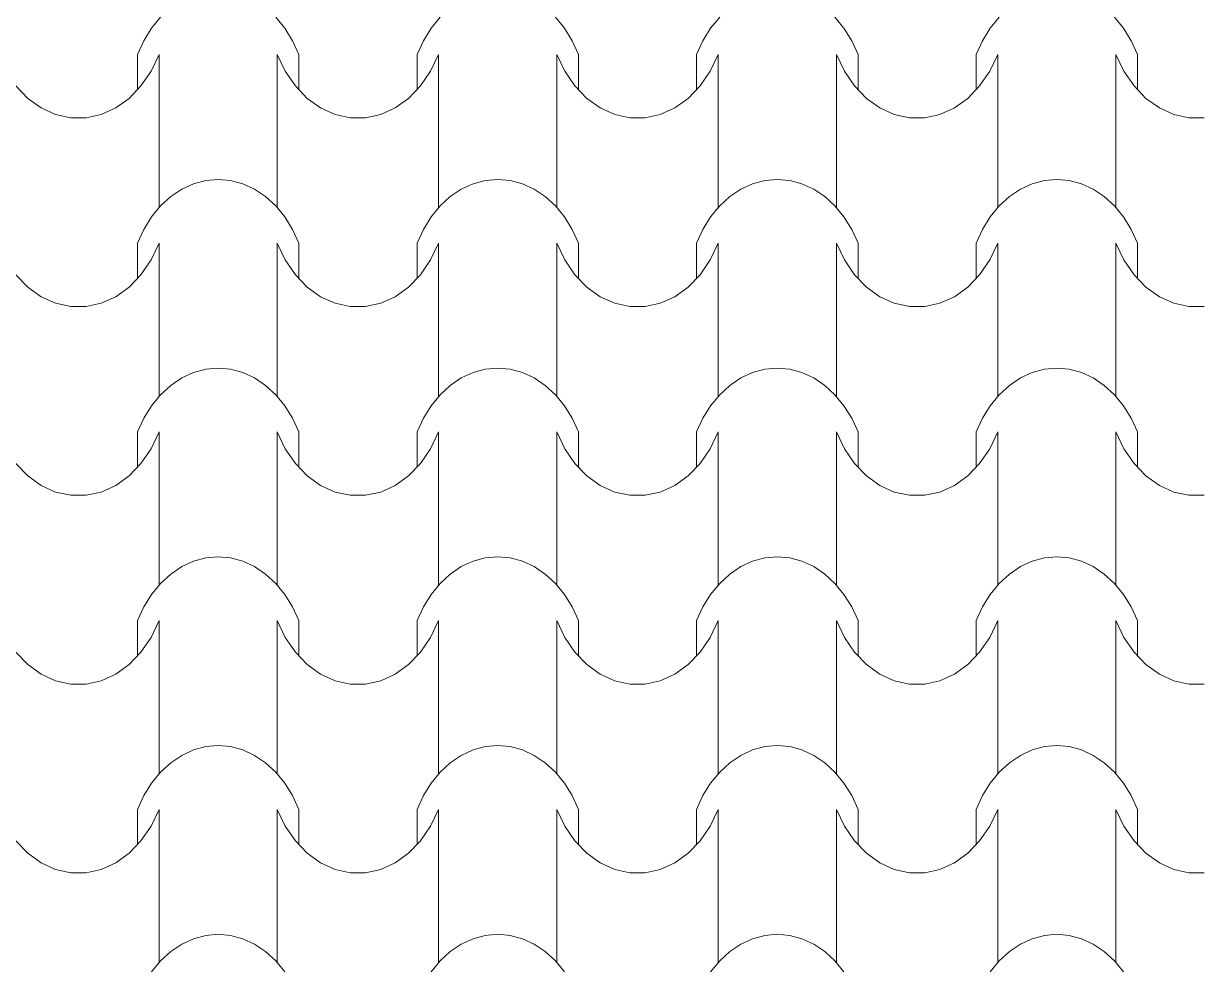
# Model space of a CAD drawing. Header units: millimetres. Extents: x 42452 to 2852333, y -419346 to 834876.
# Drawn here: x 2629564 to 2632409, y 651705 to 653995 of the extents above; entities that cross this region are included whole.
import ezdxf

# ---------------------------------------------------------------- set-up
doc = ezdxf.new("R2010")
doc.units = ezdxf.units.MM
doc.layers.add('M-2 keramitin shtrixi_Ном._пера__21_Pen_No__1', color=7, linetype='Continuous', lineweight=15)
doc.layers.add('memar', color=7, linetype='Continuous', lineweight=25)

# ---------------------------------------------------------------- blocks, each defined once
blk = doc.blocks.new('*X17')
at = {"layer": 'M-2 keramitin shtrixi_Ном._пера__21_Pen_No__1', "color": 7, "linetype": 'Continuous', "lineweight": 15}
for p, q in [((-256465.6, -1356727.2), (-256443.7, -1356700.6)), ((-256165.4, -1356700.6), (-256143.6, -1356727.2)), ((-255790, -1356727.2), (-255768.2, -1356700.6)), ((-255489.8, -1356700.6), (-255468, -1356727.2)), ((-255114.5, -1356727.2), (-255092.6, -1356700.6)), ((-254814.3, -1356700.6), (-254792.5, -1356727.2)), ((-254438.9, -1356727.2), (-254417.1, -1356700.6)), ((-254138.7, -1356700.6), (-254116.9, -1356727.2)), ((-256484.3, -1356757.5), (-256465.6, -1356727.2)), ((-256143.6, -1356727.2), (-256124.8, -1356757.5)), ((-255808.7, -1356757.5), (-255790, -1356727.2)), ((-255468, -1356727.2), (-255449.3, -1356757.5)), ((-255133.2, -1356757.5), (-255114.5, -1356727.2)), ((-254792.5, -1356727.2), (-254773.7, -1356757.5)), ((-254457.6, -1356757.5), (-254438.9, -1356727.2)), ((-254116.9, -1356727.2), (-254098.2, -1356757.5)), ((-256499.6, -1356790.7), (-256484.3, -1356757.5)), ((-256124.8, -1356757.5), (-256109.6, -1356790.7)), ((-255824, -1356790.7), (-255808.7, -1356757.5)), ((-255449.3, -1356757.5), (-255434, -1356790.7)), ((-255148.5, -1356790.7), (-255133.2, -1356757.5)), ((-254773.7, -1356757.5), (-254758.4, -1356790.7)), ((-254472.9, -1356790.7), (-254457.6, -1356757.5)), ((-254098.2, -1356757.5), (-254082.9, -1356790.7)), ((-256499.6, -1356875.8), (-256499.6, -1356790.7)), ((-256447.3, -1356790.7), (-256466.7, -1356831.2)), ((-256447.3, -1356975.8), (-256447.3, -1356790.7)), ((-256161.8, -1356975.8), (-256161.8, -1356790.7)), ((-256142.5, -1356831.2), (-256161.8, -1356790.7)), ((-256109.6, -1356875.8), (-256109.6, -1356790.7)), ((-255824, -1356875.8), (-255824, -1356790.7)), ((-255771.8, -1356790.7), (-255791.1, -1356831.2)), ((-255771.8, -1356975.8), (-255771.8, -1356790.7)), ((-255486.3, -1356975.8), (-255486.3, -1356790.7)), ((-255466.9, -1356831.2), (-255486.3, -1356790.7)), ((-255434, -1356875.8), (-255434, -1356790.7)), ((-255148.5, -1356875.8), (-255148.5, -1356790.7)), ((-255096.2, -1356790.7), (-255115.5, -1356831.2)), ((-255096.2, -1356975.8), (-255096.2, -1356790.7)), ((-254810.7, -1356975.8), (-254810.7, -1356790.7)), ((-254791.4, -1356831.2), (-254810.7, -1356790.7)), ((-254758.4, -1356875.8), (-254758.4, -1356790.7)), ((-254472.9, -1356875.8), (-254472.9, -1356790.7)), ((-254420.7, -1356790.7), (-254440, -1356831.2)), ((-254420.7, -1356975.8), (-254420.7, -1356790.7)), ((-254135.1, -1356975.8), (-254135.1, -1356790.7)), ((-254115.8, -1356831.2), (-254135.1, -1356790.7)), ((-254082.9, -1356875.8), (-254082.9, -1356790.7)), ((-256466.7, -1356831.2), (-256491.1, -1356866.9)), ((-256118.1, -1356866.9), (-256142.5, -1356831.2)), ((-255791.1, -1356831.2), (-255815.5, -1356866.9)), ((-255442.5, -1356866.9), (-255466.9, -1356831.2)), ((-255115.5, -1356831.2), (-255140, -1356866.9)), ((-254767, -1356866.9), (-254791.4, -1356831.2)), ((-254440, -1356831.2), (-254464.4, -1356866.9)), ((-254091.4, -1356866.9), (-254115.8, -1356831.2)), ((-256764.8, -1356896.9), (-256793.6, -1356866.9)), ((-256491.1, -1356866.9), (-256519.9, -1356896.9)), ((-256089.3, -1356896.9), (-256118.1, -1356866.9)), ((-255815.5, -1356866.9), (-255844.3, -1356896.9)), ((-255413.7, -1356896.9), (-255442.5, -1356866.9)), ((-255140, -1356866.9), (-255168.8, -1356896.9)), ((-254738.2, -1356896.9), (-254767, -1356866.9)), ((-254464.4, -1356866.9), (-254493.2, -1356896.9)), ((-254062.6, -1356896.9), (-254091.4, -1356866.9)), ((-256732.5, -1356920.1), (-256764.8, -1356896.9)), ((-256519.9, -1356896.9), (-256552.2, -1356920.1)), ((-256056.9, -1356920.1), (-256089.3, -1356896.9)), ((-255844.3, -1356896.9), (-255876.7, -1356920.1)), ((-255381.3, -1356920.1), (-255413.7, -1356896.9)), ((-255168.8, -1356896.9), (-255201.1, -1356920.1)), ((-254705.8, -1356920.1), (-254738.2, -1356896.9)), ((-254493.2, -1356896.9), (-254525.6, -1356920.1)), ((-254030.2, -1356920.1), (-254062.6, -1356896.9)), ((-256697.5, -1356936), (-256732.5, -1356920.1)), ((-256552.2, -1356920.1), (-256587.2, -1356936)), ((-256021.9, -1356936), (-256056.9, -1356920.1)), ((-255876.7, -1356920.1), (-255911.7, -1356936)), ((-255346.4, -1356936), (-255381.3, -1356920.1)), ((-255201.1, -1356920.1), (-255236.1, -1356936)), ((-254670.8, -1356936), (-254705.8, -1356920.1)), ((-254525.6, -1356920.1), (-254560.5, -1356936)), ((-253995.3, -1356936), (-254030.2, -1356920.1)), ((-256660.9, -1356944), (-256697.5, -1356936)), ((-256642.4, -1356944), (-256660.9, -1356944)), ((-256623.8, -1356944), (-256642.4, -1356944)), ((-256587.2, -1356936), (-256623.8, -1356944)), ((-255985.4, -1356944), (-256021.9, -1356936)), ((-255966.8, -1356944), (-255985.4, -1356944)), ((-255948.2, -1356944), (-255966.8, -1356944)), ((-255911.7, -1356936), (-255948.2, -1356944)), ((-255309.8, -1356944), (-255346.4, -1356936)), ((-255291.2, -1356944), (-255309.8, -1356944)), ((-255272.7, -1356944), (-255291.2, -1356944)), ((-255236.1, -1356936), (-255272.7, -1356944)), ((-254634.2, -1356944), (-254670.8, -1356936)), ((-254615.7, -1356944), (-254634.2, -1356944)), ((-254597.1, -1356944), (-254615.7, -1356944)), ((-254560.5, -1356936), (-254597.1, -1356944)), ((-253958.7, -1356944), (-253995.3, -1356936)), ((-253940.1, -1356944), (-253958.7, -1356944)), ((-253921.6, -1356944), (-253940.1, -1356944)), ((-256447.3, -1357160.8), (-256447.3, -1356975.8)), ((-256161.8, -1357160.8), (-256161.8, -1356975.8)), ((-255771.8, -1357160.8), (-255771.8, -1356975.8)), ((-255486.3, -1357160.8), (-255486.3, -1356975.8)), ((-255096.2, -1357160.8), (-255096.2, -1356975.8)), ((-254810.7, -1357160.8), (-254810.7, -1356975.8)), ((-254420.7, -1357160.8), (-254420.7, -1356975.8)), ((-254135.1, -1357160.8), (-254135.1, -1356975.8)), ((-256392.6, -1357116.5), (-256364.2, -1357103.4)), ((-256364.2, -1357103.4), (-256334.7, -1357095.4)), ((-256334.7, -1357095.4), (-256304.6, -1357092.7)), ((-256304.6, -1357092.7), (-256274.5, -1357095.4)), ((-256274.5, -1357095.4), (-256245, -1357103.4)), ((-256245, -1357103.4), (-256216.6, -1357116.5)), ((-255717, -1357116.5), (-255688.6, -1357103.4)), ((-255688.6, -1357103.4), (-255659.1, -1357095.4)), ((-255659.1, -1357095.4), (-255629, -1357092.7)), ((-255629, -1357092.7), (-255598.9, -1357095.4)), ((-255598.9, -1357095.4), (-255569.4, -1357103.4)), ((-255569.4, -1357103.4), (-255541, -1357116.5)), ((-255041.4, -1357116.5), (-255013.1, -1357103.4)), ((-255013.1, -1357103.4), (-254983.6, -1357095.4)), ((-254983.6, -1357095.4), (-254953.5, -1357092.7)), ((-254953.5, -1357092.7), (-254923.4, -1357095.4)), ((-254923.4, -1357095.4), (-254893.8, -1357103.4)), ((-254893.8, -1357103.4), (-254865.5, -1357116.5)), ((-254365.9, -1357116.5), (-254337.5, -1357103.4)), ((-254337.5, -1357103.4), (-254308, -1357095.4)), ((-254308, -1357095.4), (-254277.9, -1357092.7)), ((-254277.9, -1357092.7), (-254247.8, -1357095.4)), ((-254247.8, -1357095.4), (-254218.3, -1357103.4)), ((-254218.3, -1357103.4), (-254189.9, -1357116.5)), ((-256419.3, -1357134.4), (-256392.6, -1357116.5)), ((-256216.6, -1357116.5), (-256189.9, -1357134.4)), ((-255743.7, -1357134.4), (-255717, -1357116.5)), ((-255541, -1357116.5), (-255514.3, -1357134.4)), ((-255068.1, -1357134.4), (-255041.4, -1357116.5)), ((-254865.5, -1357116.5), (-254838.8, -1357134.4)), ((-254392.6, -1357134.4), (-254365.9, -1357116.5)), ((-254189.9, -1357116.5), (-254163.2, -1357134.4)), ((-256465.6, -1357183.6), (-256443.7, -1357157)), ((-256443.7, -1357157), (-256419.3, -1357134.4)), ((-256189.9, -1357134.4), (-256165.4, -1357157)), ((-256165.4, -1357157), (-256143.6, -1357183.6)), ((-255790, -1357183.6), (-255768.2, -1357157)), ((-255768.2, -1357157), (-255743.7, -1357134.4)), ((-255514.3, -1357134.4), (-255489.8, -1357157)), ((-255489.8, -1357157), (-255468, -1357183.6)), ((-255114.5, -1357183.6), (-255092.6, -1357157)), ((-255092.6, -1357157), (-255068.1, -1357134.4)), ((-254838.8, -1357134.4), (-254814.3, -1357157)), ((-254814.3, -1357157), (-254792.5, -1357183.6)), ((-254438.9, -1357183.6), (-254417.1, -1357157)), ((-254417.1, -1357157), (-254392.6, -1357134.4)), ((-254163.2, -1357134.4), (-254138.7, -1357157)), ((-254138.7, -1357157), (-254116.9, -1357183.6)), ((-256484.3, -1357213.8), (-256465.6, -1357183.6)), ((-256143.6, -1357183.6), (-256124.8, -1357213.8)), ((-255808.7, -1357213.8), (-255790, -1357183.6)), ((-255468, -1357183.6), (-255449.3, -1357213.8)), ((-255133.2, -1357213.8), (-255114.5, -1357183.6)), ((-254792.5, -1357183.6), (-254773.7, -1357213.8)), ((-254457.6, -1357213.8), (-254438.9, -1357183.6)), ((-254116.9, -1357183.6), (-254098.2, -1357213.8)), ((-256499.6, -1357247), (-256484.3, -1357213.8)), ((-256124.8, -1357213.8), (-256109.6, -1357247)), ((-255824, -1357247), (-255808.7, -1357213.8)), ((-255449.3, -1357213.8), (-255434, -1357247)), ((-255148.5, -1357247), (-255133.2, -1357213.8)), ((-254773.7, -1357213.8), (-254758.4, -1357247)), ((-254472.9, -1357247), (-254457.6, -1357213.8)), ((-254098.2, -1357213.8), (-254082.9, -1357247)), ((-256499.6, -1357332.1), (-256499.6, -1357247)), ((-256447.3, -1357247), (-256466.7, -1357287.6)), ((-256447.3, -1357432.1), (-256447.3, -1357247)), ((-256161.8, -1357432.1), (-256161.8, -1357247)), ((-256142.5, -1357287.6), (-256161.8, -1357247)), ((-256109.6, -1357332.1), (-256109.6, -1357247)), ((-255824, -1357332.1), (-255824, -1357247)), ((-255771.8, -1357247), (-255791.1, -1357287.6)), ((-255771.8, -1357432.1), (-255771.8, -1357247)), ((-255486.3, -1357432.1), (-255486.3, -1357247)), ((-255466.9, -1357287.6), (-255486.3, -1357247)), ((-255434, -1357332.1), (-255434, -1357247)), ((-255148.5, -1357332.1), (-255148.5, -1357247)), ((-255096.2, -1357247), (-255115.5, -1357287.6)), ((-255096.2, -1357432.1), (-255096.2, -1357247)), ((-254810.7, -1357432.1), (-254810.7, -1357247)), ((-254791.4, -1357287.6), (-254810.7, -1357247)), ((-254758.4, -1357332.1), (-254758.4, -1357247)), ((-254472.9, -1357332.1), (-254472.9, -1357247)), ((-254420.7, -1357247), (-254440, -1357287.6)), ((-254420.7, -1357432.1), (-254420.7, -1357247)), ((-254135.1, -1357432.1), (-254135.1, -1357247)), ((-254115.8, -1357287.6), (-254135.1, -1357247)), ((-254082.9, -1357332.1), (-254082.9, -1357247)), ((-256466.7, -1357287.6), (-256491.1, -1357323.3)), ((-256118.1, -1357323.3), (-256142.5, -1357287.6)), ((-255791.1, -1357287.6), (-255815.5, -1357323.3)), ((-255442.5, -1357323.3), (-255466.9, -1357287.6)), ((-255115.5, -1357287.6), (-255140, -1357323.3)), ((-254767, -1357323.3), (-254791.4, -1357287.6)), ((-254440, -1357287.6), (-254464.4, -1357323.3)), ((-254091.4, -1357323.3), (-254115.8, -1357287.6)), ((-256764.8, -1357353.2), (-256793.6, -1357323.3)), ((-256491.1, -1357323.3), (-256519.9, -1357353.2)), ((-256089.3, -1357353.2), (-256118.1, -1357323.3)), ((-255815.5, -1357323.3), (-255844.3, -1357353.2)), ((-255413.7, -1357353.2), (-255442.5, -1357323.3)), ((-255140, -1357323.3), (-255168.8, -1357353.2)), ((-254738.2, -1357353.2), (-254767, -1357323.3)), ((-254464.4, -1357323.3), (-254493.2, -1357353.2)), ((-254062.6, -1357353.2), (-254091.4, -1357323.3)), ((-256732.5, -1357376.4), (-256764.8, -1357353.2)), ((-256519.9, -1357353.2), (-256552.2, -1357376.4)), ((-256056.9, -1357376.4), (-256089.3, -1357353.2)), ((-255844.3, -1357353.2), (-255876.7, -1357376.4)), ((-255381.3, -1357376.4), (-255413.7, -1357353.2)), ((-255168.8, -1357353.2), (-255201.1, -1357376.4)), ((-254705.8, -1357376.4), (-254738.2, -1357353.2)), ((-254493.2, -1357353.2), (-254525.6, -1357376.4)), ((-254030.2, -1357376.4), (-254062.6, -1357353.2)), ((-256697.5, -1357392.3), (-256732.5, -1357376.4)), ((-256552.2, -1357376.4), (-256587.2, -1357392.3)), ((-256021.9, -1357392.3), (-256056.9, -1357376.4)), ((-255876.7, -1357376.4), (-255911.7, -1357392.3)), ((-255346.4, -1357392.3), (-255381.3, -1357376.4)), ((-255201.1, -1357376.4), (-255236.1, -1357392.3)), ((-254670.8, -1357392.3), (-254705.8, -1357376.4)), ((-254525.6, -1357376.4), (-254560.5, -1357392.3)), ((-253995.3, -1357392.3), (-254030.2, -1357376.4)), ((-256660.9, -1357400.4), (-256697.5, -1357392.3)), ((-256642.4, -1357400.4), (-256660.9, -1357400.4)), ((-256623.8, -1357400.4), (-256642.4, -1357400.4)), ((-256587.2, -1357392.3), (-256623.8, -1357400.4)), ((-255985.4, -1357400.4), (-256021.9, -1357392.3)), ((-255966.8, -1357400.4), (-255985.4, -1357400.4)), ((-255948.2, -1357400.4), (-255966.8, -1357400.4)), ((-255911.7, -1357392.3), (-255948.2, -1357400.4)), ((-255309.8, -1357400.4), (-255346.4, -1357392.3)), ((-255291.2, -1357400.4), (-255309.8, -1357400.4)), ((-255272.7, -1357400.4), (-255291.2, -1357400.4)), ((-255236.1, -1357392.3), (-255272.7, -1357400.4)), ((-254634.2, -1357400.4), (-254670.8, -1357392.3)), ((-254615.7, -1357400.4), (-254634.2, -1357400.4)), ((-254597.1, -1357400.4), (-254615.7, -1357400.4)), ((-254560.5, -1357392.3), (-254597.1, -1357400.4)), ((-253958.7, -1357400.4), (-253995.3, -1357392.3)), ((-253940.1, -1357400.4), (-253958.7, -1357400.4)), ((-253921.6, -1357400.4), (-253940.1, -1357400.4)), ((-256447.3, -1357617.2), (-256447.3, -1357432.1)), ((-256161.8, -1357617.2), (-256161.8, -1357432.1)), ((-255771.8, -1357617.2), (-255771.8, -1357432.1)), ((-255486.3, -1357617.2), (-255486.3, -1357432.1)), ((-255096.2, -1357617.2), (-255096.2, -1357432.1)), ((-254810.7, -1357617.2), (-254810.7, -1357432.1)), ((-254420.7, -1357617.2), (-254420.7, -1357432.1)), ((-254135.1, -1357617.2), (-254135.1, -1357432.1)), ((-256392.6, -1357572.8), (-256364.2, -1357559.7)), ((-256364.2, -1357559.7), (-256334.7, -1357551.7)), ((-256334.7, -1357551.7), (-256304.6, -1357549.1)), ((-256304.6, -1357549.1), (-256274.5, -1357551.7)), ((-256274.5, -1357551.7), (-256245, -1357559.7)), ((-256245, -1357559.7), (-256216.6, -1357572.8)), ((-255717, -1357572.8), (-255688.6, -1357559.7)), ((-255688.6, -1357559.7), (-255659.1, -1357551.7)), ((-255659.1, -1357551.7), (-255629, -1357549.1)), ((-255629, -1357549.1), (-255598.9, -1357551.7)), ((-255598.9, -1357551.7), (-255569.4, -1357559.7)), ((-255569.4, -1357559.7), (-255541, -1357572.8)), ((-255041.4, -1357572.8), (-255013.1, -1357559.7)), ((-255013.1, -1357559.7), (-254983.6, -1357551.7)), ((-254983.6, -1357551.7), (-254953.5, -1357549.1)), ((-254953.5, -1357549.1), (-254923.4, -1357551.7)), ((-254923.4, -1357551.7), (-254893.8, -1357559.7)), ((-254893.8, -1357559.7), (-254865.5, -1357572.8)), ((-254365.9, -1357572.8), (-254337.5, -1357559.7)), ((-254337.5, -1357559.7), (-254308, -1357551.7)), ((-254308, -1357551.7), (-254277.9, -1357549.1)), ((-254277.9, -1357549.1), (-254247.8, -1357551.7)), ((-254247.8, -1357551.7), (-254218.3, -1357559.7)), ((-254218.3, -1357559.7), (-254189.9, -1357572.8)), ((-256419.3, -1357590.8), (-256392.6, -1357572.8)), ((-256216.6, -1357572.8), (-256189.9, -1357590.8)), ((-255743.7, -1357590.8), (-255717, -1357572.8)), ((-255541, -1357572.8), (-255514.3, -1357590.8)), ((-255068.1, -1357590.8), (-255041.4, -1357572.8)), ((-254865.5, -1357572.8), (-254838.8, -1357590.8)), ((-254392.6, -1357590.8), (-254365.9, -1357572.8)), ((-254189.9, -1357572.8), (-254163.2, -1357590.8)), ((-256465.6, -1357639.9), (-256443.7, -1357613.3)), ((-256443.7, -1357613.3), (-256419.3, -1357590.8)), ((-256189.9, -1357590.8), (-256165.4, -1357613.3)), ((-256165.4, -1357613.3), (-256143.6, -1357639.9)), ((-255790, -1357639.9), (-255768.2, -1357613.3)), ((-255768.2, -1357613.3), (-255743.7, -1357590.8)), ((-255514.3, -1357590.8), (-255489.8, -1357613.3)), ((-255489.8, -1357613.3), (-255468, -1357639.9)), ((-255114.5, -1357639.9), (-255092.6, -1357613.3)), ((-255092.6, -1357613.3), (-255068.1, -1357590.8)), ((-254838.8, -1357590.8), (-254814.3, -1357613.3)), ((-254814.3, -1357613.3), (-254792.5, -1357639.9)), ((-254438.9, -1357639.9), (-254417.1, -1357613.3)), ((-254417.1, -1357613.3), (-254392.6, -1357590.8)), ((-254163.2, -1357590.8), (-254138.7, -1357613.3)), ((-254138.7, -1357613.3), (-254116.9, -1357639.9)), ((-256484.3, -1357670.2), (-256465.6, -1357639.9)), ((-256143.6, -1357639.9), (-256124.8, -1357670.2)), ((-255808.7, -1357670.2), (-255790, -1357639.9)), ((-255468, -1357639.9), (-255449.3, -1357670.2)), ((-255133.2, -1357670.2), (-255114.5, -1357639.9)), ((-254792.5, -1357639.9), (-254773.7, -1357670.2)), ((-254457.6, -1357670.2), (-254438.9, -1357639.9)), ((-254116.9, -1357639.9), (-254098.2, -1357670.2)), ((-256499.6, -1357703.4), (-256484.3, -1357670.2)), ((-256124.8, -1357670.2), (-256109.6, -1357703.4)), ((-255824, -1357703.4), (-255808.7, -1357670.2)), ((-255449.3, -1357670.2), (-255434, -1357703.4)), ((-255148.5, -1357703.4), (-255133.2, -1357670.2)), ((-254773.7, -1357670.2), (-254758.4, -1357703.4)), ((-254472.9, -1357703.4), (-254457.6, -1357670.2)), ((-254098.2, -1357670.2), (-254082.9, -1357703.4)), ((-256499.6, -1357788.5), (-256499.6, -1357703.4)), ((-256447.3, -1357703.4), (-256466.7, -1357743.9)), ((-256447.3, -1357888.5), (-256447.3, -1357703.4)), ((-256161.8, -1357888.5), (-256161.8, -1357703.4)), ((-256142.5, -1357743.9), (-256161.8, -1357703.4)), ((-256109.6, -1357788.5), (-256109.6, -1357703.4)), ((-255824, -1357788.5), (-255824, -1357703.4)), ((-255771.8, -1357703.4), (-255791.1, -1357743.9)), ((-255771.8, -1357888.5), (-255771.8, -1357703.4)), ((-255486.3, -1357888.5), (-255486.3, -1357703.4)), ((-255466.9, -1357743.9), (-255486.3, -1357703.4)), ((-255434, -1357788.5), (-255434, -1357703.4)), ((-255148.5, -1357788.5), (-255148.5, -1357703.4)), ((-255096.2, -1357703.4), (-255115.5, -1357743.9)), ((-255096.2, -1357888.5), (-255096.2, -1357703.4)), ((-254810.7, -1357888.5), (-254810.7, -1357703.4)), ((-254791.4, -1357743.9), (-254810.7, -1357703.4)), ((-254758.4, -1357788.5), (-254758.4, -1357703.4)), ((-254472.9, -1357788.5), (-254472.9, -1357703.4)), ((-254420.7, -1357703.4), (-254440, -1357743.9)), ((-254420.7, -1357888.5), (-254420.7, -1357703.4)), ((-254135.1, -1357888.5), (-254135.1, -1357703.4)), ((-254115.8, -1357743.9), (-254135.1, -1357703.4)), ((-254082.9, -1357788.5), (-254082.9, -1357703.4)), ((-256466.7, -1357743.9), (-256491.1, -1357779.6)), ((-256118.1, -1357779.6), (-256142.5, -1357743.9)), ((-255791.1, -1357743.9), (-255815.5, -1357779.6)), ((-255442.5, -1357779.6), (-255466.9, -1357743.9)), ((-255115.5, -1357743.9), (-255140, -1357779.6)), ((-254767, -1357779.6), (-254791.4, -1357743.9)), ((-254440, -1357743.9), (-254464.4, -1357779.6)), ((-254091.4, -1357779.6), (-254115.8, -1357743.9)), ((-256764.8, -1357809.5), (-256793.6, -1357779.6)), ((-256491.1, -1357779.6), (-256519.9, -1357809.5)), ((-256089.3, -1357809.5), (-256118.1, -1357779.6)), ((-255815.5, -1357779.6), (-255844.3, -1357809.5)), ((-255413.7, -1357809.5), (-255442.5, -1357779.6)), ((-255140, -1357779.6), (-255168.8, -1357809.5)), ((-254738.2, -1357809.5), (-254767, -1357779.6)), ((-254464.4, -1357779.6), (-254493.2, -1357809.5)), ((-254062.6, -1357809.5), (-254091.4, -1357779.6)), ((-256732.5, -1357832.8), (-256764.8, -1357809.5)), ((-256519.9, -1357809.5), (-256552.2, -1357832.8)), ((-256056.9, -1357832.8), (-256089.3, -1357809.5)), ((-255844.3, -1357809.5), (-255876.7, -1357832.8)), ((-255381.3, -1357832.8), (-255413.7, -1357809.5)), ((-255168.8, -1357809.5), (-255201.1, -1357832.8)), ((-254705.8, -1357832.8), (-254738.2, -1357809.5)), ((-254493.2, -1357809.5), (-254525.6, -1357832.8)), ((-254030.2, -1357832.8), (-254062.6, -1357809.5)), ((-256697.5, -1357848.7), (-256732.5, -1357832.8)), ((-256552.2, -1357832.8), (-256587.2, -1357848.7)), ((-256021.9, -1357848.7), (-256056.9, -1357832.8)), ((-255876.7, -1357832.8), (-255911.7, -1357848.7)), ((-255346.4, -1357848.7), (-255381.3, -1357832.8)), ((-255201.1, -1357832.8), (-255236.1, -1357848.7)), ((-254670.8, -1357848.7), (-254705.8, -1357832.8)), ((-254525.6, -1357832.8), (-254560.5, -1357848.7)), ((-253995.3, -1357848.7), (-254030.2, -1357832.8)), ((-256660.9, -1357856.7), (-256697.5, -1357848.7)), ((-256642.4, -1357856.7), (-256660.9, -1357856.7)), ((-256623.8, -1357856.7), (-256642.4, -1357856.7)), ((-256587.2, -1357848.7), (-256623.8, -1357856.7)), ((-255985.4, -1357856.7), (-256021.9, -1357848.7)), ((-255966.8, -1357856.7), (-255985.4, -1357856.7)), ((-255948.2, -1357856.7), (-255966.8, -1357856.7)), ((-255911.7, -1357848.7), (-255948.2, -1357856.7)), ((-255309.8, -1357856.7), (-255346.4, -1357848.7)), ((-255291.2, -1357856.7), (-255309.8, -1357856.7)), ((-255272.7, -1357856.7), (-255291.2, -1357856.7)), ((-255236.1, -1357848.7), (-255272.7, -1357856.7)), ((-254634.2, -1357856.7), (-254670.8, -1357848.7)), ((-254615.7, -1357856.7), (-254634.2, -1357856.7)), ((-254597.1, -1357856.7), (-254615.7, -1357856.7)), ((-254560.5, -1357848.7), (-254597.1, -1357856.7)), ((-253958.7, -1357856.7), (-253995.3, -1357848.7)), ((-253940.1, -1357856.7), (-253958.7, -1357856.7)), ((-253921.6, -1357856.7), (-253940.1, -1357856.7)), ((-256447.3, -1358073.5), (-256447.3, -1357888.5)), ((-256161.8, -1358073.5), (-256161.8, -1357888.5)), ((-255771.8, -1358073.5), (-255771.8, -1357888.5)), ((-255486.3, -1358073.5), (-255486.3, -1357888.5)), ((-255096.2, -1358073.5), (-255096.2, -1357888.5)), ((-254810.7, -1358073.5), (-254810.7, -1357888.5)), ((-254420.7, -1358073.5), (-254420.7, -1357888.5)), ((-254135.1, -1358073.5), (-254135.1, -1357888.5)), ((-256364.2, -1358016.1), (-256334.7, -1358008.1)), ((-256334.7, -1358008.1), (-256304.6, -1358005.4)), ((-256304.6, -1358005.4), (-256274.5, -1358008.1)), ((-256274.5, -1358008.1), (-256245, -1358016.1)), ((-255688.6, -1358016.1), (-255659.1, -1358008.1)), ((-255659.1, -1358008.1), (-255629, -1358005.4)), ((-255629, -1358005.4), (-255598.9, -1358008.1)), ((-255598.9, -1358008.1), (-255569.4, -1358016.1)), ((-255013.1, -1358016.1), (-254983.6, -1358008.1)), ((-254983.6, -1358008.1), (-254953.5, -1358005.4)), ((-254953.5, -1358005.4), (-254923.4, -1358008.1)), ((-254923.4, -1358008.1), (-254893.8, -1358016.1)), ((-254337.5, -1358016.1), (-254308, -1358008.1)), ((-254308, -1358008.1), (-254277.9, -1358005.4)), ((-254277.9, -1358005.4), (-254247.8, -1358008.1)), ((-254247.8, -1358008.1), (-254218.3, -1358016.1)), ((-256419.3, -1358047.1), (-256392.6, -1358029.1)), ((-256392.6, -1358029.1), (-256364.2, -1358016.1)), ((-256245, -1358016.1), (-256216.6, -1358029.1)), ((-256216.6, -1358029.1), (-256189.9, -1358047.1)), ((-255743.7, -1358047.1), (-255717, -1358029.1)), ((-255717, -1358029.1), (-255688.6, -1358016.1)), ((-255569.4, -1358016.1), (-255541, -1358029.1)), ((-255541, -1358029.1), (-255514.3, -1358047.1)), ((-255068.1, -1358047.1), (-255041.4, -1358029.1)), ((-255041.4, -1358029.1), (-255013.1, -1358016.1)), ((-254893.8, -1358016.1), (-254865.5, -1358029.1)), ((-254865.5, -1358029.1), (-254838.8, -1358047.1)), ((-254392.6, -1358047.1), (-254365.9, -1358029.1)), ((-254365.9, -1358029.1), (-254337.5, -1358016.1)), ((-254218.3, -1358016.1), (-254189.9, -1358029.1)), ((-254189.9, -1358029.1), (-254163.2, -1358047.1)), ((-256465.6, -1358096.3), (-256443.7, -1358069.6)), ((-256443.7, -1358069.6), (-256419.3, -1358047.1)), ((-256189.9, -1358047.1), (-256165.4, -1358069.6)), ((-256165.4, -1358069.6), (-256143.6, -1358096.3)), ((-255790, -1358096.3), (-255768.2, -1358069.6)), ((-255768.2, -1358069.6), (-255743.7, -1358047.1)), ((-255514.3, -1358047.1), (-255489.8, -1358069.6)), ((-255489.8, -1358069.6), (-255468, -1358096.3)), ((-255114.5, -1358096.3), (-255092.6, -1358069.6)), ((-255092.6, -1358069.6), (-255068.1, -1358047.1)), ((-254838.8, -1358047.1), (-254814.3, -1358069.6)), ((-254814.3, -1358069.6), (-254792.5, -1358096.3)), ((-254438.9, -1358096.3), (-254417.1, -1358069.6)), ((-254417.1, -1358069.6), (-254392.6, -1358047.1)), ((-254163.2, -1358047.1), (-254138.7, -1358069.6)), ((-254138.7, -1358069.6), (-254116.9, -1358096.3)), ((-256484.3, -1358126.5), (-256465.6, -1358096.3)), ((-256143.6, -1358096.3), (-256124.8, -1358126.5)), ((-255808.7, -1358126.5), (-255790, -1358096.3)), ((-255468, -1358096.3), (-255449.3, -1358126.5)), ((-255133.2, -1358126.5), (-255114.5, -1358096.3)), ((-254792.5, -1358096.3), (-254773.7, -1358126.5)), ((-254457.6, -1358126.5), (-254438.9, -1358096.3)), ((-254116.9, -1358096.3), (-254098.2, -1358126.5)), ((-256499.6, -1358159.7), (-256484.3, -1358126.5)), ((-256124.8, -1358126.5), (-256109.6, -1358159.7)), ((-255824, -1358159.7), (-255808.7, -1358126.5)), ((-255449.3, -1358126.5), (-255434, -1358159.7)), ((-255148.5, -1358159.7), (-255133.2, -1358126.5)), ((-254773.7, -1358126.5), (-254758.4, -1358159.7)), ((-254472.9, -1358159.7), (-254457.6, -1358126.5)), ((-254098.2, -1358126.5), (-254082.9, -1358159.7)), ((-256499.6, -1358244.8), (-256499.6, -1358159.7)), ((-256447.3, -1358159.7), (-256466.7, -1358200.3)), ((-256447.3, -1358344.8), (-256447.3, -1358159.7)), ((-256161.8, -1358344.8), (-256161.8, -1358159.7)), ((-256142.5, -1358200.3), (-256161.8, -1358159.7)), ((-256109.6, -1358244.8), (-256109.6, -1358159.7)), ((-255824, -1358244.8), (-255824, -1358159.7)), ((-255771.8, -1358159.7), (-255791.1, -1358200.3)), ((-255771.8, -1358344.8), (-255771.8, -1358159.7)), ((-255486.3, -1358344.8), (-255486.3, -1358159.7)), ((-255466.9, -1358200.3), (-255486.3, -1358159.7)), ((-255434, -1358244.8), (-255434, -1358159.7)), ((-255148.5, -1358244.8), (-255148.5, -1358159.7)), ((-255096.2, -1358159.7), (-255115.5, -1358200.3)), ((-255096.2, -1358344.8), (-255096.2, -1358159.7)), ((-254810.7, -1358344.8), (-254810.7, -1358159.7)), ((-254791.4, -1358200.3), (-254810.7, -1358159.7)), ((-254758.4, -1358244.8), (-254758.4, -1358159.7)), ((-254472.9, -1358244.8), (-254472.9, -1358159.7)), ((-254420.7, -1358159.7), (-254440, -1358200.3)), ((-254420.7, -1358344.8), (-254420.7, -1358159.7)), ((-254135.1, -1358344.8), (-254135.1, -1358159.7)), ((-254115.8, -1358200.3), (-254135.1, -1358159.7)), ((-254082.9, -1358244.8), (-254082.9, -1358159.7)), ((-256466.7, -1358200.3), (-256491.1, -1358236)), ((-256118.1, -1358236), (-256142.5, -1358200.3)), ((-255791.1, -1358200.3), (-255815.5, -1358236)), ((-255442.5, -1358236), (-255466.9, -1358200.3)), ((-255115.5, -1358200.3), (-255140, -1358236)), ((-254767, -1358236), (-254791.4, -1358200.3)), ((-254440, -1358200.3), (-254464.4, -1358236)), ((-254091.4, -1358236), (-254115.8, -1358200.3)), ((-256764.8, -1358265.9), (-256793.6, -1358236)), ((-256491.1, -1358236), (-256519.9, -1358265.9)), ((-256089.3, -1358265.9), (-256118.1, -1358236)), ((-255815.5, -1358236), (-255844.3, -1358265.9)), ((-255413.7, -1358265.9), (-255442.5, -1358236)), ((-255140, -1358236), (-255168.8, -1358265.9)), ((-254738.2, -1358265.9), (-254767, -1358236)), ((-254464.4, -1358236), (-254493.2, -1358265.9)), ((-254062.6, -1358265.9), (-254091.4, -1358236)), ((-256732.5, -1358289.1), (-256764.8, -1358265.9)), ((-256519.9, -1358265.9), (-256552.2, -1358289.1)), ((-256056.9, -1358289.1), (-256089.3, -1358265.9)), ((-255844.3, -1358265.9), (-255876.7, -1358289.1)), ((-255381.3, -1358289.1), (-255413.7, -1358265.9)), ((-255168.8, -1358265.9), (-255201.1, -1358289.1)), ((-254705.8, -1358289.1), (-254738.2, -1358265.9)), ((-254493.2, -1358265.9), (-254525.6, -1358289.1)), ((-254030.2, -1358289.1), (-254062.6, -1358265.9)), ((-256697.5, -1358305), (-256732.5, -1358289.1)), ((-256552.2, -1358289.1), (-256587.2, -1358305)), ((-256021.9, -1358305), (-256056.9, -1358289.1)), ((-255876.7, -1358289.1), (-255911.7, -1358305)), ((-255346.4, -1358305), (-255381.3, -1358289.1)), ((-255201.1, -1358289.1), (-255236.1, -1358305)), ((-254670.8, -1358305), (-254705.8, -1358289.1)), ((-254525.6, -1358289.1), (-254560.5, -1358305)), ((-253995.3, -1358305), (-254030.2, -1358289.1)), ((-256660.9, -1358313.1), (-256697.5, -1358305)), ((-256642.4, -1358313.1), (-256660.9, -1358313.1)), ((-256623.8, -1358313.1), (-256642.4, -1358313.1)), ((-256587.2, -1358305), (-256623.8, -1358313.1)), ((-255985.4, -1358313.1), (-256021.9, -1358305)), ((-255966.8, -1358313.1), (-255985.4, -1358313.1)), ((-255948.2, -1358313.1), (-255966.8, -1358313.1)), ((-255911.7, -1358305), (-255948.2, -1358313.1)), ((-255309.8, -1358313.1), (-255346.4, -1358305)), ((-255291.2, -1358313.1), (-255309.8, -1358313.1)), ((-255272.7, -1358313.1), (-255291.2, -1358313.1)), ((-255236.1, -1358305), (-255272.7, -1358313.1)), ((-254634.2, -1358313.1), (-254670.8, -1358305)), ((-254615.7, -1358313.1), (-254634.2, -1358313.1)), ((-254597.1, -1358313.1), (-254615.7, -1358313.1)), ((-254560.5, -1358305), (-254597.1, -1358313.1)), ((-253958.7, -1358313.1), (-253995.3, -1358305)), ((-253940.1, -1358313.1), (-253958.7, -1358313.1)), ((-253921.6, -1358313.1), (-253940.1, -1358313.1)), ((-256447.3, -1358529.9), (-256447.3, -1358344.8)), ((-256161.8, -1358529.9), (-256161.8, -1358344.8)), ((-255771.8, -1358529.9), (-255771.8, -1358344.8)), ((-255486.3, -1358529.9), (-255486.3, -1358344.8)), ((-255096.2, -1358529.9), (-255096.2, -1358344.8)), ((-254810.7, -1358529.9), (-254810.7, -1358344.8)), ((-254420.7, -1358529.9), (-254420.7, -1358344.8)), ((-254135.1, -1358529.9), (-254135.1, -1358344.8)), ((-256364.2, -1358472.4), (-256334.7, -1358464.4)), ((-256334.7, -1358464.4), (-256304.6, -1358461.8)), ((-256304.6, -1358461.8), (-256274.5, -1358464.4)), ((-256274.5, -1358464.4), (-256245, -1358472.4)), ((-255688.6, -1358472.4), (-255659.1, -1358464.4)), ((-255659.1, -1358464.4), (-255629, -1358461.8)), ((-255629, -1358461.8), (-255598.9, -1358464.4)), ((-255598.9, -1358464.4), (-255569.4, -1358472.4)), ((-255013.1, -1358472.4), (-254983.6, -1358464.4)), ((-254983.6, -1358464.4), (-254953.5, -1358461.8)), ((-254953.5, -1358461.8), (-254923.4, -1358464.4)), ((-254923.4, -1358464.4), (-254893.8, -1358472.4)), ((-254337.5, -1358472.4), (-254308, -1358464.4)), ((-254308, -1358464.4), (-254277.9, -1358461.8)), ((-254277.9, -1358461.8), (-254247.8, -1358464.4)), ((-254247.8, -1358464.4), (-254218.3, -1358472.4)), ((-256419.3, -1358503.5), (-256392.6, -1358485.5)), ((-256392.6, -1358485.5), (-256364.2, -1358472.4)), ((-256245, -1358472.4), (-256216.6, -1358485.5)), ((-256216.6, -1358485.5), (-256189.9, -1358503.5)), ((-255743.7, -1358503.5), (-255717, -1358485.5)), ((-255717, -1358485.5), (-255688.6, -1358472.4)), ((-255569.4, -1358472.4), (-255541, -1358485.5)), ((-255541, -1358485.5), (-255514.3, -1358503.5)), ((-255068.1, -1358503.5), (-255041.4, -1358485.5)), ((-255041.4, -1358485.5), (-255013.1, -1358472.4)), ((-254893.8, -1358472.4), (-254865.5, -1358485.5)), ((-254865.5, -1358485.5), (-254838.8, -1358503.5)), ((-254392.6, -1358503.5), (-254365.9, -1358485.5)), ((-254365.9, -1358485.5), (-254337.5, -1358472.4)), ((-254218.3, -1358472.4), (-254189.9, -1358485.5)), ((-254189.9, -1358485.5), (-254163.2, -1358503.5)), ((-256465.6, -1358552.6), (-256443.7, -1358526)), ((-256443.7, -1358526), (-256419.3, -1358503.5)), ((-256189.9, -1358503.5), (-256165.4, -1358526)), ((-256165.4, -1358526), (-256143.6, -1358552.6)), ((-255790, -1358552.6), (-255768.2, -1358526)), ((-255768.2, -1358526), (-255743.7, -1358503.5)), ((-255514.3, -1358503.5), (-255489.8, -1358526)), ((-255489.8, -1358526), (-255468, -1358552.6)), ((-255114.5, -1358552.6), (-255092.6, -1358526)), ((-255092.6, -1358526), (-255068.1, -1358503.5)), ((-254838.8, -1358503.5), (-254814.3, -1358526)), ((-254814.3, -1358526), (-254792.5, -1358552.6)), ((-254438.9, -1358552.6), (-254417.1, -1358526)), ((-254417.1, -1358526), (-254392.6, -1358503.5)), ((-254163.2, -1358503.5), (-254138.7, -1358526)), ((-254138.7, -1358526), (-254116.9, -1358552.6)), ((-256484.3, -1358582.8), (-256465.6, -1358552.6)), ((-256143.6, -1358552.6), (-256124.8, -1358582.8)), ((-255808.7, -1358582.8), (-255790, -1358552.6)), ((-255468, -1358552.6), (-255449.3, -1358582.8)), ((-255133.2, -1358582.8), (-255114.5, -1358552.6)), ((-254792.5, -1358552.6), (-254773.7, -1358582.8)), ((-254457.6, -1358582.8), (-254438.9, -1358552.6)), ((-254116.9, -1358552.6), (-254098.2, -1358582.8)), ((-256499.6, -1358616.1), (-256484.3, -1358582.8)), ((-256124.8, -1358582.8), (-256109.6, -1358616.1)), ((-255824, -1358616.1), (-255808.7, -1358582.8)), ((-255449.3, -1358582.8), (-255434, -1358616.1)), ((-255148.5, -1358616.1), (-255133.2, -1358582.8)), ((-254773.7, -1358582.8), (-254758.4, -1358616.1)), ((-254472.9, -1358616.1), (-254457.6, -1358582.8)), ((-254098.2, -1358582.8), (-254082.9, -1358616.1)), ((-256499.6, -1358701.2), (-256499.6, -1358616.1)), ((-256447.3, -1358616.1), (-256466.7, -1358656.6)), ((-256447.3, -1358801.2), (-256447.3, -1358616.1)), ((-256161.8, -1358801.2), (-256161.8, -1358616.1)), ((-256142.5, -1358656.6), (-256161.8, -1358616.1)), ((-256109.6, -1358701.2), (-256109.6, -1358616.1)), ((-255824, -1358701.2), (-255824, -1358616.1)), ((-255771.8, -1358616.1), (-255791.1, -1358656.6)), ((-255771.8, -1358801.2), (-255771.8, -1358616.1)), ((-255486.3, -1358801.2), (-255486.3, -1358616.1)), ((-255466.9, -1358656.6), (-255486.3, -1358616.1)), ((-255434, -1358701.2), (-255434, -1358616.1)), ((-255148.5, -1358701.2), (-255148.5, -1358616.1)), ((-255096.2, -1358616.1), (-255115.5, -1358656.6)), ((-255096.2, -1358801.2), (-255096.2, -1358616.1)), ((-254810.7, -1358801.2), (-254810.7, -1358616.1)), ((-254791.4, -1358656.6), (-254810.7, -1358616.1)), ((-254758.4, -1358701.2), (-254758.4, -1358616.1)), ((-254472.9, -1358701.2), (-254472.9, -1358616.1)), ((-254420.7, -1358616.1), (-254440, -1358656.6)), ((-254420.7, -1358801.2), (-254420.7, -1358616.1)), ((-254135.1, -1358801.2), (-254135.1, -1358616.1)), ((-254115.8, -1358656.6), (-254135.1, -1358616.1)), ((-254082.9, -1358701.2), (-254082.9, -1358616.1)), ((-256466.7, -1358656.6), (-256491.1, -1358692.3)), ((-256118.1, -1358692.3), (-256142.5, -1358656.6)), ((-255791.1, -1358656.6), (-255815.5, -1358692.3)), ((-255442.5, -1358692.3), (-255466.9, -1358656.6)), ((-255115.5, -1358656.6), (-255140, -1358692.3)), ((-254767, -1358692.3), (-254791.4, -1358656.6)), ((-254440, -1358656.6), (-254464.4, -1358692.3)), ((-254091.4, -1358692.3), (-254115.8, -1358656.6)), ((-256764.8, -1358722.2), (-256793.6, -1358692.3)), ((-256491.1, -1358692.3), (-256519.9, -1358722.2)), ((-256089.3, -1358722.2), (-256118.1, -1358692.3)), ((-255815.5, -1358692.3), (-255844.3, -1358722.2)), ((-255413.7, -1358722.2), (-255442.5, -1358692.3)), ((-255140, -1358692.3), (-255168.8, -1358722.2)), ((-254738.2, -1358722.2), (-254767, -1358692.3)), ((-254464.4, -1358692.3), (-254493.2, -1358722.2)), ((-254062.6, -1358722.2), (-254091.4, -1358692.3)), ((-256732.5, -1358745.5), (-256764.8, -1358722.2)), ((-256519.9, -1358722.2), (-256552.2, -1358745.5)), ((-256056.9, -1358745.5), (-256089.3, -1358722.2)), ((-255844.3, -1358722.2), (-255876.7, -1358745.5)), ((-255381.3, -1358745.5), (-255413.7, -1358722.2)), ((-255168.8, -1358722.2), (-255201.1, -1358745.5)), ((-254705.8, -1358745.5), (-254738.2, -1358722.2)), ((-254493.2, -1358722.2), (-254525.6, -1358745.5)), ((-254030.2, -1358745.5), (-254062.6, -1358722.2)), ((-256697.5, -1358761.3), (-256732.5, -1358745.5)), ((-256552.2, -1358745.5), (-256587.2, -1358761.3)), ((-256021.9, -1358761.3), (-256056.9, -1358745.5)), ((-255876.7, -1358745.5), (-255911.7, -1358761.3)), ((-255346.4, -1358761.3), (-255381.3, -1358745.5)), ((-255201.1, -1358745.5), (-255236.1, -1358761.3)), ((-254670.8, -1358761.3), (-254705.8, -1358745.5)), ((-254525.6, -1358745.5), (-254560.5, -1358761.3)), ((-253995.3, -1358761.3), (-254030.2, -1358745.5)), ((-256660.9, -1358769.4), (-256697.5, -1358761.3)), ((-256642.4, -1358769.4), (-256660.9, -1358769.4)), ((-256623.8, -1358769.4), (-256642.4, -1358769.4)), ((-256587.2, -1358761.3), (-256623.8, -1358769.4)), ((-255985.4, -1358769.4), (-256021.9, -1358761.3)), ((-255966.8, -1358769.4), (-255985.4, -1358769.4)), ((-255948.2, -1358769.4), (-255966.8, -1358769.4)), ((-255911.7, -1358761.3), (-255948.2, -1358769.4)), ((-255309.8, -1358769.4), (-255346.4, -1358761.3)), ((-255291.2, -1358769.4), (-255309.8, -1358769.4)), ((-255272.7, -1358769.4), (-255291.2, -1358769.4)), ((-255236.1, -1358761.3), (-255272.7, -1358769.4)), ((-254634.2, -1358769.4), (-254670.8, -1358761.3)), ((-254615.7, -1358769.4), (-254634.2, -1358769.4)), ((-254597.1, -1358769.4), (-254615.7, -1358769.4)), ((-254560.5, -1358761.3), (-254597.1, -1358769.4)), ((-253958.7, -1358769.4), (-253995.3, -1358761.3)), ((-253940.1, -1358769.4), (-253958.7, -1358769.4)), ((-253921.6, -1358769.4), (-253940.1, -1358769.4)), ((-256447.3, -1358986.2), (-256447.3, -1358801.2)), ((-256161.8, -1358986.2), (-256161.8, -1358801.2)), ((-255771.8, -1358986.2), (-255771.8, -1358801.2)), ((-255486.3, -1358986.2), (-255486.3, -1358801.2)), ((-255096.2, -1358986.2), (-255096.2, -1358801.2)), ((-254810.7, -1358986.2), (-254810.7, -1358801.2)), ((-254420.7, -1358986.2), (-254420.7, -1358801.2)), ((-254135.1, -1358986.2), (-254135.1, -1358801.2)), ((-256364.2, -1358928.8), (-256334.7, -1358920.8)), ((-256334.7, -1358920.8), (-256304.6, -1358918.1)), ((-256304.6, -1358918.1), (-256274.5, -1358920.8)), ((-256274.5, -1358920.8), (-256245, -1358928.8)), ((-255688.6, -1358928.8), (-255659.1, -1358920.8)), ((-255659.1, -1358920.8), (-255629, -1358918.1)), ((-255629, -1358918.1), (-255598.9, -1358920.8)), ((-255598.9, -1358920.8), (-255569.4, -1358928.8)), ((-255013.1, -1358928.8), (-254983.6, -1358920.8)), ((-254983.6, -1358920.8), (-254953.5, -1358918.1)), ((-254953.5, -1358918.1), (-254923.4, -1358920.8)), ((-254923.4, -1358920.8), (-254893.8, -1358928.8)), ((-254337.5, -1358928.8), (-254308, -1358920.8)), ((-254308, -1358920.8), (-254277.9, -1358918.1)), ((-254277.9, -1358918.1), (-254247.8, -1358920.8)), ((-254247.8, -1358920.8), (-254218.3, -1358928.8)), ((-256419.3, -1358959.8), (-256392.6, -1358941.8)), ((-256392.6, -1358941.8), (-256364.2, -1358928.8)), ((-256245, -1358928.8), (-256216.6, -1358941.8)), ((-256216.6, -1358941.8), (-256189.9, -1358959.8)), ((-255743.7, -1358959.8), (-255717, -1358941.8)), ((-255717, -1358941.8), (-255688.6, -1358928.8)), ((-255569.4, -1358928.8), (-255541, -1358941.8)), ((-255541, -1358941.8), (-255514.3, -1358959.8)), ((-255068.1, -1358959.8), (-255041.4, -1358941.8)), ((-255041.4, -1358941.8), (-255013.1, -1358928.8)), ((-254893.8, -1358928.8), (-254865.5, -1358941.8)), ((-254865.5, -1358941.8), (-254838.8, -1358959.8)), ((-254392.6, -1358959.8), (-254365.9, -1358941.8)), ((-254365.9, -1358941.8), (-254337.5, -1358928.8)), ((-254218.3, -1358928.8), (-254189.9, -1358941.8)), ((-254189.9, -1358941.8), (-254163.2, -1358959.8)), ((-256443.7, -1358982.3), (-256419.3, -1358959.8)), ((-256189.9, -1358959.8), (-256165.4, -1358982.3)), ((-255768.2, -1358982.3), (-255743.7, -1358959.8)), ((-255514.3, -1358959.8), (-255489.8, -1358982.3)), ((-255092.6, -1358982.3), (-255068.1, -1358959.8)), ((-254838.8, -1358959.8), (-254814.3, -1358982.3)), ((-254417.1, -1358982.3), (-254392.6, -1358959.8)), ((-254163.2, -1358959.8), (-254138.7, -1358982.3)), ((-256465.6, -1359009), (-256443.7, -1358982.3)), ((-256165.4, -1358982.3), (-256143.6, -1359009)), ((-255790, -1359009), (-255768.2, -1358982.3)), ((-255489.8, -1358982.3), (-255468, -1359009)), ((-255114.5, -1359009), (-255092.6, -1358982.3)), ((-254814.3, -1358982.3), (-254792.5, -1359009)), ((-254438.9, -1359009), (-254417.1, -1358982.3)), ((-254138.7, -1358982.3), (-254116.9, -1359009))]:
    blk.add_line(p, q, dxfattribs=at)
blk = doc.blocks.new('Fill_2')
at = {"layer": 'M-2 keramitin shtrixi_Ном._пера__21_Pen_No__1', "color": 7, "linetype": 'Continuous', "lineweight": 15}
blk.add_blockref('*X17', (0, 0), dxfattribs=at)

msp = doc.modelspace()

# ---------------------------------------------------------------- block references
at = {"layer": 'memar', "color": 7, "linetype": 'Continuous', "lineweight": 25}
msp.add_blockref('Fill_2', (2886339.40236, 2010710.49399), dxfattribs=at)

doc.saveas('drawing.dxf')
